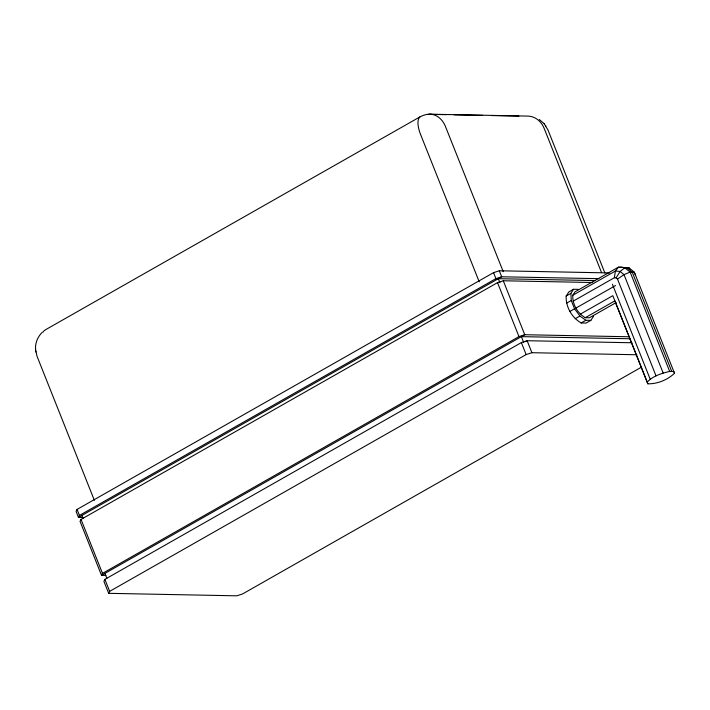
<?xml version="1.0" encoding="UTF-8"?>
<svg xmlns="http://www.w3.org/2000/svg" width="710" height="710" viewBox="0 0 710 710"><rect width="100%" height="100%" fill="white"/><g stroke="black" fill="none" stroke-linecap="round" stroke-linejoin="round"><path stroke-width="1.06" d="M573.077 301.217L614.354 277.743L615.401 271.025L618.401 267.182L628.989 267.848L634.296 272.187L674.5 373.247C667.586 379.939 657.495 383.968 647.875 383.835L614.86 300.871L585.262 317.698C577.478 313.225 572.34 304.27 572.766 295.262L574.985 291.872L618.401 267.182L628.989 267.848L629.974 269.383M609.748 272.933L499.299 270.776L493.53 272.649L77.053 509.434L76.076 511.395L78.464 517.395L82.884 517.475M499.299 270.776L501.686 276.776L495.917 278.648L79.44 515.424L78.464 517.395L501.686 276.776L598.876 278.666M592.735 282.518L503.275 280.769L497.506 282.642L81.029 519.427L80.052 521.389L101.521 575.34L105.941 575.428M503.275 280.769L524.752 334.721L518.983 336.593L102.497 573.378L101.521 575.34L524.752 334.721L629.513 336.771M631.9 342.761L527.131 340.72L521.362 342.593L104.885 579.369L103.908 581.339L108.683 593.329L236.794 595.823L242.563 593.951L641.689 367.034M108.683 593.329L109.659 591.359L526.137 354.583L531.905 352.71L636.826 354.752M614.354 277.743L616.085 277.903L620.114 271.451L624.835 267.768L630.143 272.108L669.672 371.436L673.825 371.516L674.5 373.247M593.524 316.305L590.862 320.37L586.14 323.059L581.153 322.961C571.816 317.592 565.648 306.844 566.163 296.034L568.825 291.961L573.547 289.281L578.526 289.378M566.163 296.034L570.884 293.345L573.547 289.281M42.351 332.236C37.63 336.709 34.95 343.347 35.589 349.852M647.875 383.835L647.2 382.104C653.014 375.909 661.613 373.3 669.672 371.436M616.085 277.903L617.505 279.065L624.001 274.619L630.143 272.108L634.296 272.187L635.335 274.841M446.439 114.674L427.438 114.346A7.57 1.828 -21.7 0 0 420.471 116.6L46.15 329.387A7.597 1.837 -21.7 0 0 43.168 332.023M572.766 295.262L615.401 271.025L620.114 271.451L624.001 274.619L663.158 373.034M566.536 303.179L571.257 300.49L570.884 293.345M569.837 311.477L574.559 308.797L571.257 300.49M575.828 308.131L615.543 285.553M525.444 341.679L527.131 340.72L531.905 352.71M580.292 314.166L612.81 295.68L647.2 382.104M575.189 318.719L579.91 316.039L585.874 320.272L590.862 320.37M616.147 302.584L589.415 317.778L585.262 317.698M581.153 322.961L585.874 320.272M429.55 114.177L527.388 116.085A21.779 18.655 -87.3 0 1 544.188 128.439L601.565 272.622M454.125 114.825L482.667 115.375M491.444 115.552L518.886 116.085M595.504 280.583L498.313 278.693L499.902 282.686M495.66 278.79L498.056 278.835M630.551 338.768L521.38 336.638L523.758 342.637M620.478 267.226L626.912 267.812L632.219 272.143L671.749 371.481M539.316 119.493L544.179 123.709L547.916 129.841L604.884 272.995M544.179 123.709L544.588 124.268M545.475 125.439L545.892 126.007M574.559 308.797L579.91 316.039M617.505 279.065L656.022 375.865M612.402 284.24L650.183 379.184M445.463 126.513L503.248 271.726M493.53 272.649L495.917 278.648M497.506 282.642L518.983 336.593M521.362 342.593L526.137 354.583M420.622 134.572L479.232 281.843M94.377 500.372L37 356.189L35.518 349.16M81.836 515.478L83.026 518.469M104.894 573.423L106.882 578.419M77.053 509.434L79.44 515.424M81.029 519.427L102.497 573.378M104.885 579.369L109.659 591.359M35.757 351.299L35.837 352.009M420.613 134.572A21.788 8.689 62.1 0 1 420.045 116.83M427.784 114.328A21.788 17.209 87 0 1 445.472 126.504"/></g></svg>
